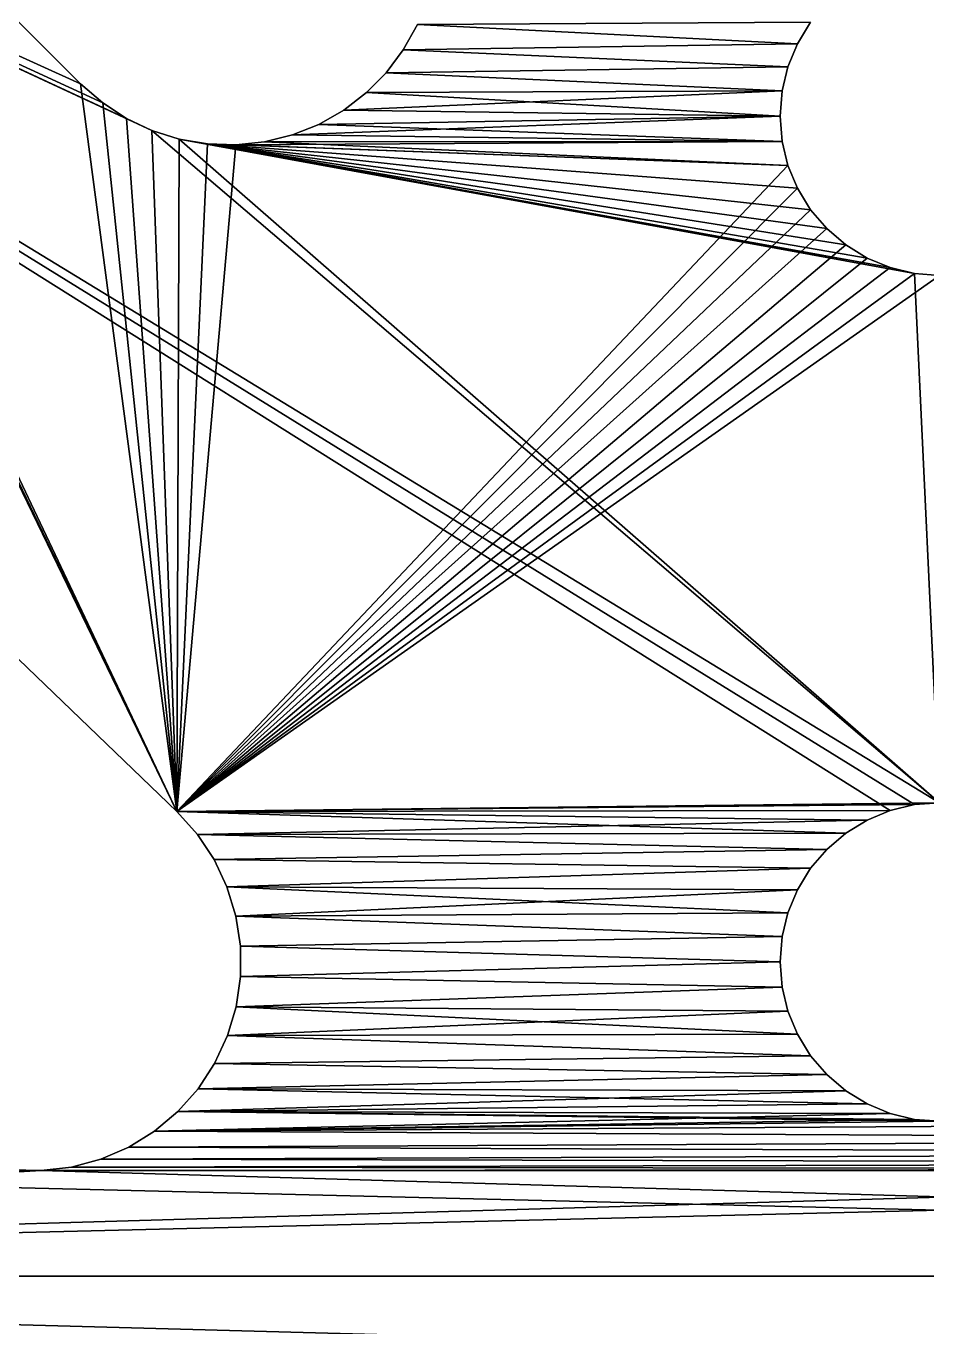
# Model space of a CAD drawing. Header units: millimetres. Extents: x -48.7 to 48.7, y -48.7 to 48.7.
# Drawn here: x -8.74 to -0.12, y -25.06 to -12.61 of the extents above; entities that cross this region are included whole.
import ezdxf

# ---------------------------------------------------------------- set-up
doc = ezdxf.new("R2010")
doc.units = ezdxf.units.MM
doc.header["$LTSCALE"] = 65.185185
for name, color, linetype in [('1', 7, 'CONTINUOUS'), ('131', 7, 'CONTINUOUS'), ('132', 7, 'CONTINUOUS'), ('19', 7, 'CONTINUOUS'), ('2', 7, 'CONTINUOUS'), ('20', 7, 'CONTINUOUS'), ('21', 7, 'CONTINUOUS'), ('22', 7, 'CONTINUOUS'), ('83', 7, 'CONTINUOUS'), ('84', 7, 'CONTINUOUS')]:
    doc.layers.add(name, color=color, linetype=linetype)

msp = doc.modelspace()

# ---------------------------------------------------------------- linework, layer by layer
at = {"layer": '1', "linetype": 'CONTINUOUS'}
for points in [[(-0.239, -20.061), (-0.471, -20.117), (-20.18, -7.731), (-0.239, -20.061)], [(-20.18, -7.731), (-0.471, -20.117), (-7.298, -20.125), (-20.18, -7.731)], [(0, -20.042), (-0.239, -20.061), (-20.18, -7.731), (0, -20.042)], [(-7.539, -13.609), (0, -20.042), (-20.18, -7.731), (-7.539, -13.609)], [(-12.73, -8.653), (-8.221, -13.162), (-20.18, -7.731), (-12.73, -8.653)], [(-7.781, -13.494), (-7.539, -13.609), (-20.18, -7.731), (-7.781, -13.494)], [(-8.008, -13.345), (-7.781, -13.494), (-20.18, -7.731), (-8.008, -13.345)], [(-8.221, -13.162), (-8.008, -13.345), (-20.18, -7.731), (-8.221, -13.162)], [(-1.233, -12.573), (-1.359, -12.779), (-4.994, -12.593), (-1.233, -12.573)], [(-4.994, -12.593), (-1.359, -12.779), (-5.132, -12.838), (-4.994, -12.593)], [(-1.359, -12.779), (-1.45, -12.998), (-5.132, -12.838), (-1.359, -12.779)], [(-5.132, -12.838), (-1.45, -12.998), (-5.295, -13.056), (-5.132, -12.838)], [(-5.295, -13.056), (-1.505, -13.228), (-5.483, -13.246), (-5.295, -13.056)], [(-1.45, -12.998), (-1.505, -13.228), (-5.295, -13.056), (-1.45, -12.998)], [(-5.483, -13.246), (-1.525, -13.47), (-5.701, -13.413), (-5.483, -13.246)], [(-1.505, -13.228), (-1.525, -13.47), (-5.483, -13.246), (-1.505, -13.228)], [(-5.701, -13.413), (-1.525, -13.47), (-5.941, -13.55), (-5.701, -13.413)], [(-5.941, -13.55), (-1.505, -13.713), (-6.192, -13.65), (-5.941, -13.55)], [(-1.525, -13.47), (-1.505, -13.713), (-5.941, -13.55), (-1.525, -13.47)], [(-7.277, -13.691), (0, -20.042), (-7.539, -13.609), (-7.277, -13.691)], [(-0.239, -14.977), (0, -20.042), (-7.277, -13.691), (-0.239, -14.977)], [(-0.471, -14.92), (-0.239, -14.977), (-7.277, -13.691), (-0.471, -14.92)], [(-7.277, -13.691), (-7.004, -13.737), (-0.471, -14.92), (-7.277, -13.691)], [(-6.192, -13.65), (-1.505, -13.713), (-6.46, -13.716), (-6.192, -13.65)], [(-0.895, -14.704), (-0.693, -14.829), (-7.004, -13.737), (-0.895, -14.704)], [(-0.693, -14.829), (-0.471, -14.92), (-7.004, -13.737), (-0.693, -14.829)], [(-1.079, -14.548), (-0.895, -14.704), (-7.004, -13.737), (-1.079, -14.548)], [(-1.233, -14.367), (-1.079, -14.548), (-7.004, -13.737), (-1.233, -14.367)], [(-1.359, -14.162), (-1.233, -14.367), (-7.004, -13.737), (-1.359, -14.162)], [(-1.45, -13.943), (-1.359, -14.162), (-7.004, -13.737), (-1.45, -13.943)], [(-6.734, -13.746), (-1.45, -13.943), (-7.004, -13.737), (-6.734, -13.746)], [(-6.46, -13.716), (-1.45, -13.943), (-6.734, -13.746), (-6.46, -13.716)], [(-1.505, -13.713), (-1.45, -13.943), (-6.46, -13.716), (-1.505, -13.713)], [(0, -14.995), (0, -20.042), (-0.239, -14.977), (0, -14.995)], [(-0.471, -20.117), (-0.693, -20.209), (-7.298, -20.125), (-0.471, -20.117)], [(-0.693, -20.209), (-0.895, -20.333), (-7.298, -20.125), (-0.693, -20.209)], [(-7.298, -20.125), (-0.895, -20.333), (-7.1, -20.347), (-7.298, -20.125)], [(-0.895, -20.333), (-1.079, -20.489), (-7.1, -20.347), (-0.895, -20.333)], [(-7.1, -20.347), (-1.079, -20.489), (-6.941, -20.587), (-7.1, -20.347)], [(-1.079, -20.489), (-1.233, -20.67), (-6.941, -20.587), (-1.079, -20.489)], [(-6.941, -20.587), (-1.233, -20.67), (-6.819, -20.847), (-6.941, -20.587)], [(-1.233, -20.67), (-1.359, -20.875), (-6.819, -20.847), (-1.233, -20.67)], [(-1.359, -20.875), (-1.45, -21.095), (-6.819, -20.847), (-1.359, -20.875)], [(-6.819, -20.847), (-1.45, -21.095), (-6.734, -21.128), (-6.819, -20.847)], [(-1.45, -21.095), (-1.505, -21.324), (-6.734, -21.128), (-1.45, -21.095)], [(-6.734, -21.128), (-1.505, -21.324), (-6.69, -21.414), (-6.734, -21.128)], [(-1.505, -21.324), (-1.525, -21.567), (-6.69, -21.414), (-1.505, -21.324)], [(-6.69, -21.414), (-1.525, -21.567), (-6.69, -21.705), (-6.69, -21.414)], [(-1.525, -21.567), (-1.505, -21.809), (-6.69, -21.705), (-1.525, -21.567)], [(-6.69, -21.705), (-1.505, -21.809), (-6.731, -21.995), (-6.69, -21.705)], [(-1.505, -21.809), (-1.45, -22.039), (-6.731, -21.995), (-1.505, -21.809)], [(-6.731, -21.995), (-1.359, -22.258), (-6.813, -22.271), (-6.731, -21.995)], [(-1.45, -22.039), (-1.359, -22.258), (-6.731, -21.995), (-1.45, -22.039)], [(-6.813, -22.271), (-1.233, -22.464), (-6.937, -22.538), (-6.813, -22.271)], [(-1.359, -22.258), (-1.233, -22.464), (-6.813, -22.271), (-1.359, -22.258)], [(-6.937, -22.538), (-1.079, -22.644), (-7.094, -22.78), (-6.937, -22.538)], [(-1.233, -22.464), (-1.079, -22.644), (-6.937, -22.538), (-1.233, -22.464)], [(-1.079, -22.644), (-0.895, -22.801), (-7.094, -22.78), (-1.079, -22.644)], [(-7.094, -22.78), (-0.693, -22.925), (-7.289, -22.998), (-7.094, -22.78)], [(-0.895, -22.801), (-0.693, -22.925), (-7.094, -22.78), (-0.895, -22.801)], [(-7.289, -22.998), (0, -23.091), (-7.512, -23.187), (-7.289, -22.998)], [(-0.693, -22.925), (-0.471, -23.017), (-7.289, -22.998), (-0.693, -22.925)], [(-0.239, -23.073), (0, -23.091), (-7.289, -22.998), (-0.239, -23.073)], [(-0.471, -23.017), (-0.239, -23.073), (-7.289, -22.998), (-0.471, -23.017)], [(0, -23.091), (7.354, -23.098), (-7.512, -23.187), (0, -23.091)], [(7.354, -23.098), (7.585, -23.266), (-7.512, -23.187), (7.354, -23.098)], [(-25.947, -24.575), (-27.399, -23.276), (25.947, -24.575), (-25.947, -24.575)], [(25.947, -24.575), (-27.399, -23.276), (-8.596, -23.564), (25.947, -24.575)], [(-8.596, -23.564), (-27.399, -23.276), (-8.887, -23.556), (-8.596, -23.564)], [(-7.512, -23.187), (7.585, -23.266), (-7.757, -23.338), (-7.512, -23.187)], [(7.585, -23.266), (7.835, -23.397), (-7.757, -23.338), (7.585, -23.266)], [(-7.757, -23.338), (7.835, -23.397), (-8.027, -23.455), (-7.757, -23.338)], [(7.835, -23.397), (8.103, -23.493), (-8.027, -23.455), (7.835, -23.397)], [(-8.305, -23.53), (8.381, -23.55), (-8.596, -23.564), (-8.305, -23.53)], [(-8.027, -23.455), (8.103, -23.493), (-8.305, -23.53), (-8.027, -23.455)], [(8.103, -23.493), (8.381, -23.55), (-8.305, -23.53), (8.103, -23.493)], [(8.381, -23.55), (8.663, -23.566), (-8.596, -23.564), (8.381, -23.55)], [(8.663, -23.566), (25.947, -24.575), (-8.596, -23.564), (8.663, -23.566)], [(-24.575, -25.947), (-25.947, -24.575), (24.575, -25.947), (-24.575, -25.947)], [(24.575, -25.947), (-25.947, -24.575), (25.947, -24.575), (24.575, -25.947)]]:
    msp.add_3dface(points, dxfattribs=at)
at = {"layer": '131', "linetype": 'CONTINUOUS'}
for points in [[(-20.18, -7.731), (-7.298, -20.125), (-20.18, -7.731, 3.175), (-20.18, -7.731)], [(-7.298, -20.125), (-7.298, -20.125, 3.175), (-20.18, -7.731, 3.175), (-7.298, -20.125)]]:
    msp.add_3dface(points, dxfattribs=at)
at = {"layer": '132', "linetype": 'CONTINUOUS'}
for points in [[(-7.298, -20.125), (-7.1, -20.347), (-7.298, -20.125, 3.175), (-7.298, -20.125)], [(-7.1, -20.347), (-7.1, -20.347, 3.175), (-7.298, -20.125, 3.175), (-7.1, -20.347)], [(-7.1, -20.347), (-6.941, -20.587), (-7.1, -20.347, 3.175), (-7.1, -20.347)], [(-6.941, -20.587), (-6.941, -20.587, 3.175), (-7.1, -20.347, 3.175), (-6.941, -20.587)], [(-6.941, -20.587), (-6.819, -20.847), (-6.941, -20.587, 3.175), (-6.941, -20.587)], [(-6.819, -20.847), (-6.819, -20.847, 3.175), (-6.941, -20.587, 3.175), (-6.819, -20.847)], [(-6.819, -20.847), (-6.734, -21.128), (-6.819, -20.847, 3.175), (-6.819, -20.847)], [(-6.734, -21.128), (-6.734, -21.128, 3.175), (-6.819, -20.847, 3.175), (-6.734, -21.128)], [(-6.734, -21.128), (-6.69, -21.414), (-6.734, -21.128, 3.175), (-6.734, -21.128)], [(-6.69, -21.414), (-6.69, -21.414, 3.175), (-6.734, -21.128, 3.175), (-6.69, -21.414)], [(-6.69, -21.414), (-6.69, -21.705), (-6.69, -21.414, 3.175), (-6.69, -21.414)], [(-6.69, -21.705), (-6.69, -21.705, 3.175), (-6.69, -21.414, 3.175), (-6.69, -21.705)], [(-6.69, -21.705), (-6.731, -21.995), (-6.69, -21.705, 3.175), (-6.69, -21.705)], [(-6.731, -21.995), (-6.731, -21.995, 3.175), (-6.69, -21.705, 3.175), (-6.731, -21.995)], [(-6.731, -21.995), (-6.813, -22.271), (-6.731, -21.995, 3.175), (-6.731, -21.995)], [(-6.813, -22.271), (-6.813, -22.271, 3.175), (-6.731, -21.995, 3.175), (-6.813, -22.271)], [(-6.813, -22.271), (-6.937, -22.538), (-6.813, -22.271, 3.175), (-6.813, -22.271)], [(-6.937, -22.538), (-6.937, -22.538, 3.175), (-6.813, -22.271, 3.175), (-6.937, -22.538)], [(-6.937, -22.538), (-7.094, -22.78), (-6.937, -22.538, 3.175), (-6.937, -22.538)], [(-7.094, -22.78), (-7.094, -22.78, 3.175), (-6.937, -22.538, 3.175), (-7.094, -22.78)], [(-7.094, -22.78), (-7.289, -22.998), (-7.094, -22.78, 3.175), (-7.094, -22.78)], [(-7.289, -22.998), (-7.289, -22.998, 3.175), (-7.094, -22.78, 3.175), (-7.289, -22.998)], [(-7.289, -22.998), (-7.512, -23.187), (-7.289, -22.998, 3.175), (-7.289, -22.998)], [(-7.512, -23.187), (-7.512, -23.187, 3.175), (-7.289, -22.998, 3.175), (-7.512, -23.187)], [(-7.512, -23.187), (-7.757, -23.338), (-7.512, -23.187, 3.175), (-7.512, -23.187)], [(-7.757, -23.338), (-7.757, -23.338, 3.175), (-7.512, -23.187, 3.175), (-7.757, -23.338)], [(-7.757, -23.338), (-8.027, -23.455), (-7.757, -23.338, 3.175), (-7.757, -23.338)], [(-8.027, -23.455), (-8.027, -23.455, 3.175), (-7.757, -23.338, 3.175), (-8.027, -23.455)], [(-8.305, -23.53), (-8.596, -23.564), (-8.305, -23.53, 3.175), (-8.305, -23.53)], [(-8.596, -23.564), (-8.596, -23.564, 3.175), (-8.305, -23.53, 3.175), (-8.596, -23.564)], [(-8.027, -23.455), (-8.305, -23.53), (-8.027, -23.455, 3.175), (-8.027, -23.455)], [(-8.305, -23.53), (-8.305, -23.53, 3.175), (-8.027, -23.455, 3.175), (-8.305, -23.53)], [(-8.596, -23.564), (-8.887, -23.556), (-8.596, -23.564, 3.175), (-8.596, -23.564)], [(-8.887, -23.556), (-8.887, -23.556, 3.175), (-8.596, -23.564, 3.175), (-8.887, -23.556)]]:
    msp.add_3dface(points, dxfattribs=at)
at = {"layer": '19', "linetype": 'CONTINUOUS'}
for points in [[(-1.505, -21.809), (-1.525, -21.567), (-1.505, -21.809, 3.175), (-1.505, -21.809)], [(-1.525, -21.567), (-1.525, -21.567, 3.175), (-1.505, -21.809, 3.175), (-1.525, -21.567)], [(-1.45, -22.039), (-1.505, -21.809), (-1.45, -22.039, 3.175), (-1.45, -22.039)], [(-1.505, -21.809), (-1.505, -21.809, 3.175), (-1.45, -22.039, 3.175), (-1.505, -21.809)], [(-1.359, -22.258), (-1.45, -22.039), (-1.359, -22.258, 3.175), (-1.359, -22.258)], [(-1.45, -22.039), (-1.45, -22.039, 3.175), (-1.359, -22.258, 3.175), (-1.45, -22.039)], [(-1.233, -22.464), (-1.359, -22.258), (-1.233, -22.464, 3.175), (-1.233, -22.464)], [(-1.359, -22.258), (-1.359, -22.258, 3.175), (-1.233, -22.464, 3.175), (-1.359, -22.258)], [(-1.079, -22.644), (-1.233, -22.464), (-1.079, -22.644, 3.175), (-1.079, -22.644)], [(-1.233, -22.464), (-1.233, -22.464, 3.175), (-1.079, -22.644, 3.175), (-1.233, -22.464)], [(-0.895, -22.801), (-1.079, -22.644), (-0.895, -22.801, 3.175), (-0.895, -22.801)], [(-1.079, -22.644), (-1.079, -22.644, 3.175), (-0.895, -22.801, 3.175), (-1.079, -22.644)], [(-0.693, -22.925), (-0.895, -22.801), (-0.693, -22.925, 3.175), (-0.693, -22.925)], [(-0.895, -22.801), (-0.895, -22.801, 3.175), (-0.693, -22.925, 3.175), (-0.895, -22.801)], [(-0.471, -23.017), (-0.693, -22.925), (-0.471, -23.017, 3.175), (-0.471, -23.017)], [(-0.693, -22.925), (-0.693, -22.925, 3.175), (-0.471, -23.017, 3.175), (-0.693, -22.925)], [(-0.239, -23.073), (-0.471, -23.017), (-0.239, -23.073, 3.175), (-0.239, -23.073)], [(-0.471, -23.017), (-0.471, -23.017, 3.175), (-0.239, -23.073, 3.175), (-0.471, -23.017)], [(0, -23.091), (-0.239, -23.073), (0, -23.091, 3.175), (0, -23.091)], [(-0.239, -23.073), (-0.239, -23.073, 3.175), (0, -23.091, 3.175), (-0.239, -23.073)]]:
    msp.add_3dface(points, dxfattribs=at)
at = {"layer": '2', "linetype": 'CONTINUOUS'}
for points in [[(-7.298, -20.125, 3.175), (-13.063, -8.212, 3.175), (-20.18, -7.731, 3.175), (-7.298, -20.125, 3.175)], [(-12.914, -8.44, 3.175), (-13.063, -8.212, 3.175), (-7.298, -20.125, 3.175), (-12.914, -8.44, 3.175)], [(-12.73, -8.653, 3.175), (-12.914, -8.44, 3.175), (-7.298, -20.125, 3.175), (-12.73, -8.653, 3.175)], [(-8.221, -13.162, 3.175), (-12.73, -8.653, 3.175), (-7.298, -20.125, 3.175), (-8.221, -13.162, 3.175)], [(-1.359, -12.779, 3.175), (-1.233, -12.573, 3.175), (-4.994, -12.593, 3.175), (-1.359, -12.779, 3.175)], [(-5.132, -12.838, 3.175), (-1.359, -12.779, 3.175), (-4.994, -12.593, 3.175), (-5.132, -12.838, 3.175)], [(-1.45, -12.998, 3.175), (-1.359, -12.779, 3.175), (-5.132, -12.838, 3.175), (-1.45, -12.998, 3.175)], [(-5.295, -13.056, 3.175), (-1.45, -12.998, 3.175), (-5.132, -12.838, 3.175), (-5.295, -13.056, 3.175)], [(-5.483, -13.246, 3.175), (-1.505, -13.228, 3.175), (-5.295, -13.056, 3.175), (-5.483, -13.246, 3.175)], [(-1.505, -13.228, 3.175), (-1.45, -12.998, 3.175), (-5.295, -13.056, 3.175), (-1.505, -13.228, 3.175)], [(-8.008, -13.345, 3.175), (-8.221, -13.162, 3.175), (-7.298, -20.125, 3.175), (-8.008, -13.345, 3.175)], [(-1.525, -13.47, 3.175), (-1.505, -13.228, 3.175), (-5.701, -13.413, 3.175), (-1.525, -13.47, 3.175)], [(-5.701, -13.413, 3.175), (-1.505, -13.228, 3.175), (-5.483, -13.246, 3.175), (-5.701, -13.413, 3.175)], [(-7.781, -13.494, 3.175), (-8.008, -13.345, 3.175), (-7.298, -20.125, 3.175), (-7.781, -13.494, 3.175)], [(-5.941, -13.55, 3.175), (-1.525, -13.47, 3.175), (-5.701, -13.413, 3.175), (-5.941, -13.55, 3.175)], [(-7.539, -13.609, 3.175), (-7.781, -13.494, 3.175), (-7.298, -20.125, 3.175), (-7.539, -13.609, 3.175)], [(-1.505, -13.713, 3.175), (-1.525, -13.47, 3.175), (-6.192, -13.65, 3.175), (-1.505, -13.713, 3.175)], [(-6.192, -13.65, 3.175), (-1.525, -13.47, 3.175), (-5.941, -13.55, 3.175), (-6.192, -13.65, 3.175)], [(-7.277, -13.691, 3.175), (-7.539, -13.609, 3.175), (-7.298, -20.125, 3.175), (-7.277, -13.691, 3.175)], [(-7.004, -13.737, 3.175), (-7.277, -13.691, 3.175), (-7.298, -20.125, 3.175), (-7.004, -13.737, 3.175)], [(-6.46, -13.716, 3.175), (-1.505, -13.713, 3.175), (-6.192, -13.65, 3.175), (-6.46, -13.716, 3.175)], [(-6.734, -13.746, 3.175), (-7.004, -13.737, 3.175), (-7.298, -20.125, 3.175), (-6.734, -13.746, 3.175)], [(-1.45, -13.943, 3.175), (-6.734, -13.746, 3.175), (-7.298, -20.125, 3.175), (-1.45, -13.943, 3.175)], [(-1.45, -13.943, 3.175), (-1.505, -13.713, 3.175), (-6.734, -13.746, 3.175), (-1.45, -13.943, 3.175)], [(-6.734, -13.746, 3.175), (-1.505, -13.713, 3.175), (-6.46, -13.716, 3.175), (-6.734, -13.746, 3.175)], [(-1.359, -14.162, 3.175), (-1.45, -13.943, 3.175), (-7.298, -20.125, 3.175), (-1.359, -14.162, 3.175)], [(-1.233, -14.367, 3.175), (-1.359, -14.162, 3.175), (-7.298, -20.125, 3.175), (-1.233, -14.367, 3.175)], [(-1.079, -14.548, 3.175), (-1.233, -14.367, 3.175), (-7.298, -20.125, 3.175), (-1.079, -14.548, 3.175)], [(-0.895, -14.704, 3.175), (-1.079, -14.548, 3.175), (-7.298, -20.125, 3.175), (-0.895, -14.704, 3.175)], [(-0.693, -14.829, 3.175), (-0.895, -14.704, 3.175), (-7.298, -20.125, 3.175), (-0.693, -14.829, 3.175)], [(-0.471, -14.92, 3.175), (-0.693, -14.829, 3.175), (-7.298, -20.125, 3.175), (-0.471, -14.92, 3.175)], [(-0.239, -14.977, 3.175), (-0.471, -14.92, 3.175), (-7.298, -20.125, 3.175), (-0.239, -14.977, 3.175)], [(0, -14.995, 3.175), (-0.239, -14.977, 3.175), (-7.298, -20.125, 3.175), (0, -14.995, 3.175)], [(0, -20.042, 3.175), (0, -14.995, 3.175), (-7.298, -20.125, 3.175), (0, -20.042, 3.175)], [(-0.239, -20.061, 3.175), (0, -20.042, 3.175), (-7.298, -20.125, 3.175), (-0.239, -20.061, 3.175)], [(-0.471, -20.117, 3.175), (-0.239, -20.061, 3.175), (-7.298, -20.125, 3.175), (-0.471, -20.117, 3.175)], [(-0.693, -20.209, 3.175), (-0.471, -20.117, 3.175), (-7.298, -20.125, 3.175), (-0.693, -20.209, 3.175)], [(-7.1, -20.347, 3.175), (-0.693, -20.209, 3.175), (-7.298, -20.125, 3.175), (-7.1, -20.347, 3.175)], [(-0.895, -20.333, 3.175), (-0.693, -20.209, 3.175), (-7.1, -20.347, 3.175), (-0.895, -20.333, 3.175)], [(-1.079, -20.489, 3.175), (-0.895, -20.333, 3.175), (-7.1, -20.347, 3.175), (-1.079, -20.489, 3.175)], [(-6.941, -20.587, 3.175), (-1.079, -20.489, 3.175), (-7.1, -20.347, 3.175), (-6.941, -20.587, 3.175)], [(-1.233, -20.67, 3.175), (-1.079, -20.489, 3.175), (-6.941, -20.587, 3.175), (-1.233, -20.67, 3.175)], [(-6.819, -20.847, 3.175), (-1.233, -20.67, 3.175), (-6.941, -20.587, 3.175), (-6.819, -20.847, 3.175)], [(-1.359, -20.875, 3.175), (-1.233, -20.67, 3.175), (-6.819, -20.847, 3.175), (-1.359, -20.875, 3.175)], [(-6.734, -21.128, 3.175), (-1.359, -20.875, 3.175), (-6.819, -20.847, 3.175), (-6.734, -21.128, 3.175)], [(-1.45, -21.095, 3.175), (-1.359, -20.875, 3.175), (-6.734, -21.128, 3.175), (-1.45, -21.095, 3.175)], [(-1.505, -21.324, 3.175), (-1.45, -21.095, 3.175), (-6.734, -21.128, 3.175), (-1.505, -21.324, 3.175)], [(-6.69, -21.414, 3.175), (-1.505, -21.324, 3.175), (-6.734, -21.128, 3.175), (-6.69, -21.414, 3.175)], [(-1.525, -21.567, 3.175), (-1.505, -21.324, 3.175), (-6.69, -21.414, 3.175), (-1.525, -21.567, 3.175)], [(-6.69, -21.705, 3.175), (-1.525, -21.567, 3.175), (-6.69, -21.414, 3.175), (-6.69, -21.705, 3.175)], [(-1.505, -21.809, 3.175), (-1.525, -21.567, 3.175), (-6.69, -21.705, 3.175), (-1.505, -21.809, 3.175)], [(-6.731, -21.995, 3.175), (-1.505, -21.809, 3.175), (-6.69, -21.705, 3.175), (-6.731, -21.995, 3.175)], [(-1.45, -22.039, 3.175), (-1.505, -21.809, 3.175), (-6.731, -21.995, 3.175), (-1.45, -22.039, 3.175)], [(-6.813, -22.271, 3.175), (-1.45, -22.039, 3.175), (-6.731, -21.995, 3.175), (-6.813, -22.271, 3.175)], [(-1.359, -22.258, 3.175), (-1.45, -22.039, 3.175), (-6.813, -22.271, 3.175), (-1.359, -22.258, 3.175)], [(-6.937, -22.538, 3.175), (-1.233, -22.464, 3.175), (-6.813, -22.271, 3.175), (-6.937, -22.538, 3.175)], [(-1.233, -22.464, 3.175), (-1.359, -22.258, 3.175), (-6.813, -22.271, 3.175), (-1.233, -22.464, 3.175)], [(-7.094, -22.78, 3.175), (-1.079, -22.644, 3.175), (-6.937, -22.538, 3.175), (-7.094, -22.78, 3.175)], [(-1.079, -22.644, 3.175), (-1.233, -22.464, 3.175), (-6.937, -22.538, 3.175), (-1.079, -22.644, 3.175)], [(-0.895, -22.801, 3.175), (-1.079, -22.644, 3.175), (-7.094, -22.78, 3.175), (-0.895, -22.801, 3.175)], [(-7.289, -22.998, 3.175), (-0.895, -22.801, 3.175), (-7.094, -22.78, 3.175), (-7.289, -22.998, 3.175)], [(-0.693, -22.925, 3.175), (-0.895, -22.801, 3.175), (-7.289, -22.998, 3.175), (-0.693, -22.925, 3.175)], [(-7.512, -23.187, 3.175), (-0.471, -23.017, 3.175), (-7.289, -22.998, 3.175), (-7.512, -23.187, 3.175)], [(-0.239, -23.073, 3.175), (-0.471, -23.017, 3.175), (-7.512, -23.187, 3.175), (-0.239, -23.073, 3.175)], [(-0.471, -23.017, 3.175), (-0.693, -22.925, 3.175), (-7.289, -22.998, 3.175), (-0.471, -23.017, 3.175)], [(0, -23.091, 3.175), (-0.239, -23.073, 3.175), (-7.512, -23.187, 3.175), (0, -23.091, 3.175)], [(7.354, -23.098, 3.175), (0, -23.091, 3.175), (-7.512, -23.187, 3.175), (7.354, -23.098, 3.175)], [(7.585, -23.266, 3.175), (7.354, -23.098, 3.175), (-7.512, -23.187, 3.175), (7.585, -23.266, 3.175)], [(25.947, -24.575, 3.175), (27.399, -23.276, 3.175), (-25.947, -24.575, 3.175), (25.947, -24.575, 3.175)], [(-25.947, -24.575, 3.175), (27.399, -23.276, 3.175), (8.663, -23.566, 3.175), (-25.947, -24.575, 3.175)], [(-7.757, -23.338, 3.175), (7.585, -23.266, 3.175), (-7.512, -23.187, 3.175), (-7.757, -23.338, 3.175)], [(7.835, -23.397, 3.175), (7.585, -23.266, 3.175), (-7.757, -23.338, 3.175), (7.835, -23.397, 3.175)], [(-8.027, -23.455, 3.175), (7.835, -23.397, 3.175), (-7.757, -23.338, 3.175), (-8.027, -23.455, 3.175)], [(8.103, -23.493, 3.175), (7.835, -23.397, 3.175), (-8.027, -23.455, 3.175), (8.103, -23.493, 3.175)], [(-8.596, -23.564, 3.175), (8.381, -23.55, 3.175), (-8.305, -23.53, 3.175), (-8.596, -23.564, 3.175)], [(-8.305, -23.53, 3.175), (8.103, -23.493, 3.175), (-8.027, -23.455, 3.175), (-8.305, -23.53, 3.175)], [(8.381, -23.55, 3.175), (8.103, -23.493, 3.175), (-8.305, -23.53, 3.175), (8.381, -23.55, 3.175)], [(-8.887, -23.556, 3.175), (-25.947, -24.575, 3.175), (-8.596, -23.564, 3.175), (-8.887, -23.556, 3.175)], [(-25.947, -24.575, 3.175), (8.663, -23.566, 3.175), (-8.596, -23.564, 3.175), (-25.947, -24.575, 3.175)], [(8.663, -23.566, 3.175), (8.381, -23.55, 3.175), (-8.596, -23.564, 3.175), (8.663, -23.566, 3.175)], [(-24.575, -25.947, 3.175), (25.947, -24.575, 3.175), (-25.947, -24.575, 3.175), (-24.575, -25.947, 3.175)], [(24.575, -25.947, 3.175), (25.947, -24.575, 3.175), (-24.575, -25.947, 3.175), (24.575, -25.947, 3.175)]]:
    msp.add_3dface(points, dxfattribs=at)
at = {"layer": '20', "linetype": 'CONTINUOUS'}
for points in [[(-0.239, -20.061), (0, -20.042), (-0.239, -20.061, 3.175), (-0.239, -20.061)], [(0, -20.042), (0, -20.042, 3.175), (-0.239, -20.061, 3.175), (0, -20.042)], [(-0.693, -20.209), (-0.471, -20.117), (-0.693, -20.209, 3.175), (-0.693, -20.209)], [(-0.471, -20.117), (-0.471, -20.117, 3.175), (-0.693, -20.209, 3.175), (-0.471, -20.117)], [(-0.471, -20.117), (-0.239, -20.061), (-0.471, -20.117, 3.175), (-0.471, -20.117)], [(-0.239, -20.061), (-0.239, -20.061, 3.175), (-0.471, -20.117, 3.175), (-0.239, -20.061)], [(-0.895, -20.333), (-0.693, -20.209), (-0.895, -20.333, 3.175), (-0.895, -20.333)], [(-0.693, -20.209), (-0.693, -20.209, 3.175), (-0.895, -20.333, 3.175), (-0.693, -20.209)], [(-1.079, -20.489), (-0.895, -20.333), (-1.079, -20.489, 3.175), (-1.079, -20.489)], [(-0.895, -20.333), (-0.895, -20.333, 3.175), (-1.079, -20.489, 3.175), (-0.895, -20.333)], [(-1.233, -20.67), (-1.079, -20.489), (-1.233, -20.67, 3.175), (-1.233, -20.67)], [(-1.079, -20.489), (-1.079, -20.489, 3.175), (-1.233, -20.67, 3.175), (-1.079, -20.489)], [(-1.359, -20.875), (-1.233, -20.67), (-1.359, -20.875, 3.175), (-1.359, -20.875)], [(-1.233, -20.67), (-1.233, -20.67, 3.175), (-1.359, -20.875, 3.175), (-1.233, -20.67)], [(-1.45, -21.095), (-1.359, -20.875), (-1.45, -21.095, 3.175), (-1.45, -21.095)], [(-1.359, -20.875), (-1.359, -20.875, 3.175), (-1.45, -21.095, 3.175), (-1.359, -20.875)], [(-1.505, -21.324), (-1.45, -21.095), (-1.505, -21.324, 3.175), (-1.505, -21.324)], [(-1.45, -21.095), (-1.45, -21.095, 3.175), (-1.505, -21.324, 3.175), (-1.45, -21.095)], [(-1.525, -21.567), (-1.505, -21.324), (-1.525, -21.567, 3.175), (-1.525, -21.567)], [(-1.505, -21.324), (-1.505, -21.324, 3.175), (-1.525, -21.567, 3.175), (-1.505, -21.324)]]:
    msp.add_3dface(points, dxfattribs=at)
at = {"layer": '21', "linetype": 'CONTINUOUS'}
for points in [[(-1.505, -13.713), (-1.525, -13.47), (-1.505, -13.713, 3.175), (-1.505, -13.713)], [(-1.525, -13.47), (-1.525, -13.47, 3.175), (-1.505, -13.713, 3.175), (-1.525, -13.47)], [(-1.45, -13.943), (-1.505, -13.713), (-1.45, -13.943, 3.175), (-1.45, -13.943)], [(-1.505, -13.713), (-1.505, -13.713, 3.175), (-1.45, -13.943, 3.175), (-1.505, -13.713)], [(-1.359, -14.162), (-1.45, -13.943), (-1.359, -14.162, 3.175), (-1.359, -14.162)], [(-1.45, -13.943), (-1.45, -13.943, 3.175), (-1.359, -14.162, 3.175), (-1.45, -13.943)], [(-1.233, -14.367), (-1.359, -14.162), (-1.233, -14.367, 3.175), (-1.233, -14.367)], [(-1.359, -14.162), (-1.359, -14.162, 3.175), (-1.233, -14.367, 3.175), (-1.359, -14.162)], [(-1.079, -14.548), (-1.233, -14.367), (-1.079, -14.548, 3.175), (-1.079, -14.548)], [(-1.233, -14.367), (-1.233, -14.367, 3.175), (-1.079, -14.548, 3.175), (-1.233, -14.367)], [(-0.895, -14.704), (-1.079, -14.548), (-0.895, -14.704, 3.175), (-0.895, -14.704)], [(-1.079, -14.548), (-1.079, -14.548, 3.175), (-0.895, -14.704, 3.175), (-1.079, -14.548)], [(-0.693, -14.829), (-0.895, -14.704), (-0.693, -14.829, 3.175), (-0.693, -14.829)], [(-0.895, -14.704), (-0.895, -14.704, 3.175), (-0.693, -14.829, 3.175), (-0.895, -14.704)], [(-0.471, -14.92), (-0.693, -14.829), (-0.471, -14.92, 3.175), (-0.471, -14.92)], [(-0.693, -14.829), (-0.693, -14.829, 3.175), (-0.471, -14.92, 3.175), (-0.693, -14.829)], [(-0.239, -14.977), (-0.471, -14.92), (-0.239, -14.977, 3.175), (-0.239, -14.977)], [(-0.471, -14.92), (-0.471, -14.92, 3.175), (-0.239, -14.977, 3.175), (-0.471, -14.92)], [(0, -14.995), (-0.239, -14.977), (0, -14.995, 3.175), (0, -14.995)], [(-0.239, -14.977), (-0.239, -14.977, 3.175), (0, -14.995, 3.175), (-0.239, -14.977)]]:
    msp.add_3dface(points, dxfattribs=at)
at = {"layer": '22', "linetype": 'CONTINUOUS'}
for points in [[(-1.359, -12.779), (-1.233, -12.573), (-1.359, -12.779, 3.175), (-1.359, -12.779)], [(-1.233, -12.573), (-1.233, -12.573, 3.175), (-1.359, -12.779, 3.175), (-1.233, -12.573)], [(-1.45, -12.998), (-1.359, -12.779), (-1.45, -12.998, 3.175), (-1.45, -12.998)], [(-1.359, -12.779), (-1.359, -12.779, 3.175), (-1.45, -12.998, 3.175), (-1.359, -12.779)], [(-1.505, -13.228), (-1.45, -12.998), (-1.505, -13.228, 3.175), (-1.505, -13.228)], [(-1.45, -12.998), (-1.45, -12.998, 3.175), (-1.505, -13.228, 3.175), (-1.45, -12.998)], [(-1.525, -13.47), (-1.505, -13.228), (-1.525, -13.47, 3.175), (-1.525, -13.47)], [(-1.505, -13.228), (-1.505, -13.228, 3.175), (-1.525, -13.47, 3.175), (-1.505, -13.228)]]:
    msp.add_3dface(points, dxfattribs=at)
at = {"layer": '83', "linetype": 'CONTINUOUS'}
for points in [[(-4.994, -12.593), (-5.132, -12.838), (-4.994, -12.593, 3.175), (-4.994, -12.593)], [(-5.132, -12.838), (-5.132, -12.838, 3.175), (-4.994, -12.593, 3.175), (-5.132, -12.838)], [(-5.132, -12.838), (-5.295, -13.056), (-5.132, -12.838, 3.175), (-5.132, -12.838)], [(-5.295, -13.056), (-5.295, -13.056, 3.175), (-5.132, -12.838, 3.175), (-5.295, -13.056)], [(-5.295, -13.056), (-5.483, -13.246), (-5.295, -13.056, 3.175), (-5.295, -13.056)], [(-5.483, -13.246), (-5.483, -13.246, 3.175), (-5.295, -13.056, 3.175), (-5.483, -13.246)], [(-8.008, -13.345), (-8.221, -13.162), (-8.008, -13.345, 3.175), (-8.008, -13.345)], [(-8.221, -13.162), (-8.221, -13.162, 3.175), (-8.008, -13.345, 3.175), (-8.221, -13.162)], [(-5.483, -13.246), (-5.701, -13.413), (-5.483, -13.246, 3.175), (-5.483, -13.246)], [(-5.701, -13.413), (-5.701, -13.413, 3.175), (-5.483, -13.246, 3.175), (-5.701, -13.413)], [(-7.781, -13.494), (-8.008, -13.345), (-7.781, -13.494, 3.175), (-7.781, -13.494)], [(-8.008, -13.345), (-8.008, -13.345, 3.175), (-7.781, -13.494, 3.175), (-8.008, -13.345)], [(-5.701, -13.413), (-5.941, -13.55), (-5.701, -13.413, 3.175), (-5.701, -13.413)], [(-5.941, -13.55), (-5.941, -13.55, 3.175), (-5.701, -13.413, 3.175), (-5.941, -13.55)], [(-7.539, -13.609), (-7.781, -13.494), (-7.539, -13.609, 3.175), (-7.539, -13.609)], [(-7.781, -13.494), (-7.781, -13.494, 3.175), (-7.539, -13.609, 3.175), (-7.781, -13.494)], [(-5.941, -13.55), (-6.192, -13.65), (-5.941, -13.55, 3.175), (-5.941, -13.55)], [(-6.192, -13.65), (-6.192, -13.65, 3.175), (-5.941, -13.55, 3.175), (-6.192, -13.65)], [(-7.277, -13.691), (-7.539, -13.609), (-7.277, -13.691, 3.175), (-7.277, -13.691)], [(-7.539, -13.609), (-7.539, -13.609, 3.175), (-7.277, -13.691, 3.175), (-7.539, -13.609)], [(-7.004, -13.737), (-7.277, -13.691), (-7.004, -13.737, 3.175), (-7.004, -13.737)], [(-7.277, -13.691), (-7.277, -13.691, 3.175), (-7.004, -13.737, 3.175), (-7.277, -13.691)], [(-6.192, -13.65), (-6.46, -13.716), (-6.192, -13.65, 3.175), (-6.192, -13.65)], [(-6.46, -13.716), (-6.46, -13.716, 3.175), (-6.192, -13.65, 3.175), (-6.46, -13.716)], [(-6.734, -13.746), (-7.004, -13.737), (-6.734, -13.746, 3.175), (-6.734, -13.746)], [(-7.004, -13.737), (-7.004, -13.737, 3.175), (-6.734, -13.746, 3.175), (-7.004, -13.737)], [(-6.46, -13.716), (-6.734, -13.746), (-6.46, -13.716, 3.175), (-6.46, -13.716)], [(-6.734, -13.746), (-6.734, -13.746, 3.175), (-6.46, -13.716, 3.175), (-6.734, -13.746)]]:
    msp.add_3dface(points, dxfattribs=at)
at = {"layer": '84', "linetype": 'CONTINUOUS'}
for points in [[(-8.221, -13.162), (-12.73, -8.653), (-8.221, -13.162, 3.175), (-8.221, -13.162)], [(-12.73, -8.653), (-12.73, -8.653, 3.175), (-8.221, -13.162, 3.175), (-12.73, -8.653)]]:
    msp.add_3dface(points, dxfattribs=at)

doc.saveas('drawing.dxf')
